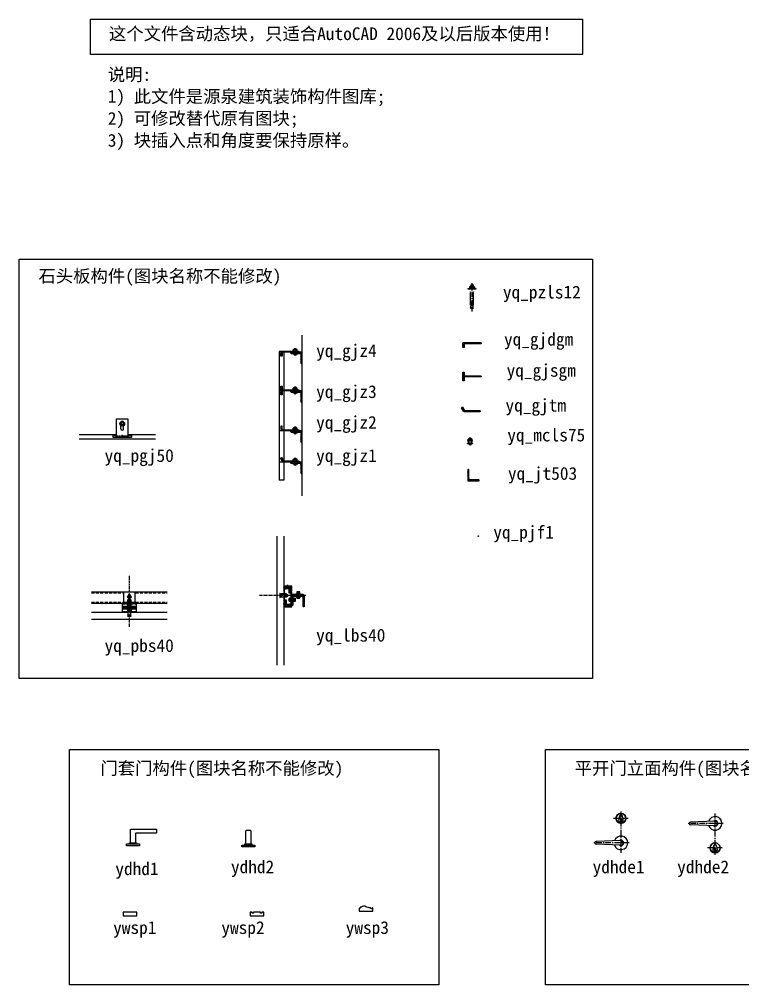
# Model space of a CAD drawing. Header units: millimetres. Extents: x 1411 to 7816, y -1910 to 2340.
# Drawn here: x 1411 to 4594, y -1910 to 2340 of the extents above; entities that cross this region are included whole.
import ezdxf

# ---------------------------------------------------------------- set-up
doc = ezdxf.new("R2010")
doc.units = ezdxf.units.MM
doc.set_wipeout_variables(frame=1)
for name, pattern in [('ACAD_ISO02W100', [15, 12, -3]), ('CENTER', [2, 1.25, -0.25, 0.25, -0.25]), ('DASHDOT', [25.4, 12.7, -6.35, 0, -6.35]), ('HIDDEN', [9.525, 6.35, -3.175])]:
    doc.linetypes.add(name, pattern=pattern)
doc.styles.get("Standard").update_dxf_attribs({"font": ''})
doc.styles.get('Standard').set_extended_font_data('SimSun')
pattern_1 = [(135, (-2574.4564, -485.2874), (-3.535534, -3.535534), []), (135, (-2574.4564, -482.9304), (-3.535534, -3.535534), [])]

# ---------------------------------------------------------------- blocks, each defined once
blk = doc.blocks.new('yq_pzls12')
for p, q in [((-10.3, 11.1), (-10.3, 3.4)), ((-10.3, 3.4), (10.3, 3.4)), ((-7.7, 12), (7.7, 12)), ((-5.1, 18.8), (-4.3, 19.6)), ((-5.1, 18.8), (5.1, 18.8)), ((-5.1, 18.8), (-5.1, 12)), ((-5.1, 11.1), (-5.1, 3.4)), ((-4.4, 19.6), (-4.4, 19.6)), ((-4.4, 18.8), (-4.4, 12)), ((-4.3, 19.6), (4.3, 19.6)), ((0, 12), (5.1, 12)), ((5.1, 18.8), (4.3, 19.6)), ((4.4, 19.6), (4.4, 19.6)), ((4.4, 18.8), (4.4, 12)), ((5.1, 18.8), (5.1, 12)), ((5.1, 11.1), (5.1, 3.4)), ((10.3, 11.1), (10.3, 3.4))]:
    blk.add_line(p, q)
at = {"linetype": 'CENTER', "ltscale": 19.027854}
blk.add_line((0, 27.4), (0, -97.7), dxfattribs=at)
at = {"linetype": 'ACAD_ISO02W100', "ltscale": 0.001}
for p, q in [((-6.1, -69.3), (-6.1, -10)), ((5.9, -69.3), (5.9, -10)), ((-6.1, -84.3), (-4.1, -69.3)), ((-6.1, -69.3), (-0.6, -69.3)), ((-6.1, -69.3), (-4.1, -69.3)), ((5.9, -84.3), (-6.1, -84.3)), ((-0.6, -69.3), (-1.3, -54.3)), ((0.4, -69.3), (1.2, -54.3)), ((0.4, -69.3), (5.9, -69.3)), ((5.9, -84.3), (3.9, -69.3)), ((3.9, -69.3), (5.9, -69.3))]:
    blk.add_line(p, q, dxfattribs=at)
blk.add_lwpolyline([(17.1, 3.4), (17.1, 0), (-17.1, 0), (-17.1, 3.4)], close=True)
for centre, radius, start, end in [((-7.7, 7.8), 4.19, 52.1211, 127.8789), ((0, -3.4), 15.4, 70.5288, 109.4712), ((7.7, 7.8), 4.19, 52.1211, 127.8789)]:
    blk.add_arc(centre, radius, start, end)
blk.add_arc((-0.1, -53.4), 1.49, 325.4391, 214.5609, dxfattribs=at)
blk = doc.blocks.new('yq_mcls75')
for p, q in [((-11, 1.8), (11, 1.8)), ((-11, 1.8), (-11, 0)), ((11, 0), (-11, 0)), ((-8.8, 2.9), (-8.8, 7.6)), ((-6.6, 8.8), (6.6, 8.8)), ((-3.7, 12), (-4.4, 11.3)), ((-4.4, 11.3), (-4.4, 8.8)), ((4.4, 11.3), (-4.4, 11.3)), ((-4.4, 2.9), (-4.4, 7.6)), ((3.7, 12), (-3.7, 12)), ((-3.7, 8.8), (-3.7, 11.3)), ((4.4, 11.3), (3.7, 12)), ((3.7, 8.8), (3.7, 11.3)), ((4.4, 8.8), (4.4, 11.3)), ((4.4, 2.9), (4.4, 7.6)), ((8.8, 2.9), (8.8, 7.6)), ((11, 0), (11, 1.8)), ((-11, -10.8), (-11, -9)), ((11, -9), (-11, -9)), ((-11, -10.8), (11, -10.8)), ((-6.5, -4), (-6.5, -9)), ((6.5, -4), (6.5, -9)), ((11, -9), (11, -10.8))]:
    blk.add_line(p, q)
for centre, radius, start, end in [((-6.6, 6.1), 2.65, 33.8891, 146.1109), ((-6.6, 6.1), 2.65, 33.8891, 146.1109), ((-6.6, 4.4), 2.65, 213.8891, 326.1109), ((-6.6, 4.4), 2.65, 213.8891, 326.1109), ((0, 0), 8.84, 60.1576, 119.8424), ((0, 10.6), 8.84, 240.1576, 299.8424), ((6.6, 6.1), 2.65, 33.8891, 146.1109), ((6.6, 6.1), 2.65, 33.8891, 146.1109), ((6.6, 4.4), 2.65, 213.8891, 326.1109), ((6.6, 4.4), 2.65, 213.8891, 326.1109), ((0, -10.8), 6.16, 180, 0)]:
    blk.add_arc(centre, radius, start, end)
blk = doc.blocks.new('yq_jt503')
h = blk.add_hatch()
h.set_pattern_fill('金属', color=8, scale=2)
h.set_pattern_definition([(45, (-2145.3354, -2455.688), (-3.535534, 3.535534), []), (45, (-2142.9784, -2455.688), (-3.535534, 3.535534), [])])
edge = h.paths.add_edge_path()
edge.add_line((0, 0), (50, 0))
edge.add_line((50, 0), (50, 1.7))
edge.add_arc((46.7, 1.7), 3.33, 0, 90)
edge.add_line((46.7, 5), (10.5, 5))
edge.add_arc((10.5, 10.5), 5.5, 180, 270, ccw=False)
edge.add_line((5, 10.5), (5, 46.7))
edge.add_arc((1.7, 46.7), 3.33, 0, 90)
edge.add_line((1.7, 50), (0, 50))
edge.add_line((0, 50), (0, 0))
blk.add_lwpolyline([(0, 0), (50, 0), (50, 1.7, 0.414214), (46.7, 5), (10.5, 5, -0.414214), (5, 10.5), (5, 46.7, 0.414214), (1.7, 50), (0, 50)], format="xyb", close=True)
blk = doc.blocks.new('yq_gjtm')
for p, q in [((5.2, 17.7), (10.4, 20.7)), ((13.7, 3), (5.2, 17.7)), ((6.5, 17.3), (10, 19.3)), ((16.5, 0), (6.5, 17.3)), ((10, 19.3), (18.8, 4)), ((10.4, 20.7), (18.9, 6)), ((14.5, 3.5), (13.7, 3)), ((88, 0), (16.5, 0)), ((18, 5.5), (18.9, 6)), ((88, 4), (18.8, 4)), ((88, 4), (88, 0))]:
    blk.add_line(p, q)
blk = doc.blocks.new('yq_gjz1')
for name, p in [('yq_gjtm', (0, 0)), ('yq_mcls75', (70.5, 4))]:
    blk.add_blockref(name, p)
at = {"rotation": 180}
blk.add_blockref('yq_jt503', (100, 0), dxfattribs=at)
blk = doc.blocks.new('yq_gjdgm')
for p, q in [((88, 0), (8, 0)), ((8, -4), (8, 0)), ((88, 0), (88, -4)), ((7, -21), (7, -6)), ((8, -6), (7, -6)), ((13, -21), (7, -21)), ((8, -20), (8, -4)), ((12, -20), (8, -20)), ((12, -20), (12, -4)), ((88, -4), (12, -4)), ((13, -6), (12, -6)), ((13, -6), (13, -21))]:
    blk.add_line(p, q)
blk = doc.blocks.new('yq_gjz2')
at = {"xscale": -1, "rotation": 180}
blk.add_blockref('yq_gjdgm', (0, 0), dxfattribs=at)
at = {"rotation": 180}
blk.add_blockref('yq_jt503', (100, 0), dxfattribs=at)
blk.add_blockref('yq_mcls75', (70.5, 4))
blk = doc.blocks.new('yq_gjsgm')
for p, q in [((7, 2), (7, 19)), ((7, 19), (13, 19)), ((8, 2), (7, 2)), ((8, -2), (8, 18)), ((8, 18), (12, 18)), ((12, 18), (12, 2)), ((88, 2), (12, 2)), ((13, 19), (13, 2)), ((88, 2), (88, -2)), ((7, -19), (7, -4)), ((8, -4), (7, -4)), ((13, -19), (7, -19)), ((88, -2), (8, -2)), ((8, -18), (8, -2)), ((12, -18), (8, -18)), ((12, -18), (12, -2)), ((13, -4), (12, -4)), ((13, -4), (13, -19))]:
    blk.add_line(p, q)
blk = doc.blocks.new('yq_gjz3')
for name, p in [('yq_gjsgm', (0, 0)), ('yq_mcls75', (70.5, 2))]:
    blk.add_blockref(name, p)
at = {"rotation": 180}
blk.add_blockref('yq_jt503', (100, -2), dxfattribs=at)
blk = doc.blocks.new('yq_gjz4')
for name, p in [('yq_gjdgm', (0, 0)), ('yq_mcls75', (70.5, 0))]:
    blk.add_blockref(name, p)
at = {"rotation": 180}
blk.add_blockref('yq_jt503', (100, -4), dxfattribs=at)
blk = doc.blocks.new('yq_pgj50')
blk.add_wipeout([(25, 14.5), (40, 14.5), (40, 6.5), (-40, 6.5), (-40, 14.5), (-25, 14.5), (-25, 88), (25, 88)])
for p, q in [((-25, 8), (-25, 88)), ((-25, 88), (25, 88)), ((25, 88), (25, 8)), ((-6, 71.8), (-6, 72)), ((-6, 44), (-6, 61.4)), ((6, 71.8), (6, 72)), ((6, 44), (6, 61.4)), ((-2, 8), (-25, 8)), ((-2, 8), (-2, 13)), ((2, 13), (25, 13)), ((2, 8), (2, 13)), ((25, 8), (2, 8))]:
    blk.add_line(p, q)
at = {"linetype": 'HIDDEN'}
blk.add_line((-25, 13), (-2, 13), dxfattribs=at)
blk.add_lwpolyline([(0, 75.3), (-7.5, 71), (-7.5, 62.3), (0, 58), (7.5, 62.3), (7.5, 71)], close=True)
blk.add_lwpolyline([(25, 14.5), (40, 14.5), (40, 6.5), (-40, 6.5), (-40, 14.5), (-25, 14.5)])
for radius in [10.1, 7.5, 5]:
    blk.add_circle((0, 66.6), radius)
for centre, radius, start, end in [((0, 72), 6, 0, 180), ((0, 44), 6, 180, 0), ((0, 13), 2, 0, 180)]:
    blk.add_arc(centre, radius, start, end)
blk = doc.blocks.new('BLK130224122797')
for p, q in [((-2, 3.5), (-6.3, 3.5)), ((1.1, -4), (0.1, 4)), ((0.5, 3.3), (1.6, 3.3)), ((2.8, -4), (1.8, 4)), ((2.2, 3.3), (3.3, 3.3)), ((4.5, -4), (3.5, 4)), ((3.8, 3.3), (4.9, 3.3)), ((6.1, -4), (5.1, 4)), ((5.5, 3.3), (6.6, 3.3)), ((7.8, -4), (6.8, 4)), ((7.2, 3.3), (8.3, 3.3)), ((9, -0.3), (8.5, 4)), ((12.8, 1.7), (11, -0.4)), ((12.8, 0.4), (11, -1.7)), ((19, 3.5), (13.5, 3.5)), ((-2, -3.5), (-6.3, -3.5)), ((0, -3.3), (0.8, -3.3)), ((1.3, -3.3), (2.4, -3.3)), ((3, -3.3), (4.1, -3.3)), ((4.7, -3.3), (5.8, -3.3)), ((6.3, -3.3), (7.4, -3.3)), ((8, -3.3), (9.1, -3.3)), ((19, -3.5), (13.5, -3.5))]:
    blk.add_line(p, q)
blk.add_lwpolyline([(-6.3, -6.9, -0.185806), (-7, -5.2), (-7, 5.2, -0.185806), (-6.3, 6.9), (-2, 6.9), (-2, -6.9)], format="xyb", close=True)
for points in [[(-7, 5.2, 0.185806), (-6.3, 3.5, 0.19245), (-6.3, -3.5, 0.185806), (-7, -5.2)], [(19.6, 4.4), (19.6, -5.2, -0.185806), (19, -6.9), (13.5, -6.9, -0.185806), (12.8, -5.2), (12.8, 5.2, -0.185806), (13.5, 6.9), (19, 6.9, -0.185806), (19.6, 5.2), (19.6, 4.4)], [(12.8, 5.2, 0.185806), (13.5, 3.5, 0.19245), (13.5, -3.5, 0.185806), (12.8, -5.2)], [(19.6, 5.2, -0.185806), (19, 3.5, -0.19245), (19, -3.5, -0.185806), (19.6, -5.2)]]:
    blk.add_lwpolyline(points, format="xyb")
for points in [[(-2, 10), (0, 10), (0, -10), (-2, -10)], [(2.4, -3.3), (1.6, 3.3), (1.8, 4), (2.2, 3.3), (3, -3.3), (2.8, -4)], [(4.1, -3.3), (3.3, 3.3), (3.5, 4), (3.8, 3.3), (4.7, -3.3), (4.5, -4)], [(5.8, -3.3), (4.9, 3.3), (5.1, 4), (5.5, 3.3), (6.3, -3.3), (6.1, -4)], [(7.4, -3.3), (6.6, 3.3), (6.8, 4), (7.2, 3.3), (8, -3.3), (7.8, -4)], [(11, 10), (9, 10), (9, -10), (11, -10)], [(11, 6.4), (12.8, 6.4), (12.8, -6.4), (11, -6.4)]]:
    blk.add_lwpolyline(points, close=True)
for points in [[(0, 3.5), (0.1, 4), (0.5, 3.3), (1.3, -3.3), (1.1, -4), (0.8, -3.3), (0, 2.9)], [(9, -2.6), (8.3, 3.3), (8.5, 4), (8.8, 3.3), (9, 2)]]:
    blk.add_lwpolyline(points)
blk = doc.blocks.new('BLK130224256967')
for p, q in [((4, 4.2), (-1.1, 4.2)), ((4, 2.9), (-1.1, 2.9)), ((4, 6.7), (0, 6.7)), ((4, 6.7), (15.9, 6.7)), ((14.9, 5.7), (4, 5.7)), ((14.9, 5.7), (14.9, -5.7)), ((15.2, 4.3), (14.9, 4.3)), ((16.5, 3.3), (14.9, 2.5)), ((15.2, 4.3), (20.5, 6.9)), ((15.9, 5.7), (21.5, 8.5)), ((15.9, 6.7), (15.9, 5.7)), ((16.5, 2.5), (16.8, 2.9)), ((18.4, 2.5), (20.4, 5)), ((20.5, 6.9), (20.5, -6.9)), ((21.5, 8.5), (21.5, -8.5)), ((4, -2.9), (-1.1, -2.9)), ((4, -4.2), (-1.1, -4.2)), ((4, -6.7), (0, -6.7)), ((14.9, -5.7), (4, -5.7)), ((15.9, -6.7), (4, -6.7)), ((16.5, -3.3), (14.9, -2.5)), ((14.9, -4.1), (20.5, -6.9)), ((21.5, -8.5), (15.9, -5.7)), ((15.9, -5.7), (15.9, -6.7)), ((16.5, -2.5), (16.8, -2.9)), ((18.4, -2.5), (20.4, -5))]:
    blk.add_line(p, q)
for points in [[(-11.9, -2.9), (-10.6, -4.2), (-10.6, 4.2), (-11.9, 2.9)], [(-1.2, 8.9), (-1.2, -8.9), (0, -8.9), (0, 8.9)]]:
    blk.add_lwpolyline(points, close=True)
for points in [[(-8.2, 2.9), (-11.9, 2.9)], [(-8.2, 4.2), (-10.6, 4.2)], [(-8.2, -5.7), (-8.2, 5.7)], [(-1.1, -5.7), (-1.1, 5.7)], [(-8.2, -2.9), (-11.9, -2.9)], [(-8.2, -4.2), (-10.6, -4.2)]]:
    blk.add_lwpolyline(points)
for points in [[(-7.1, 3.8, -0.587695), (-7.1, 7.6), (-2.3, 7.6, -0.587695), (-2.3, 3.8), (-7.1, 3.8, 0.293848), (-7.1, -3.8)], [(-2.3, 3.8, -0.293848), (-2.3, -3.8), (-7.1, -3.8, 0.587695), (-7.1, -7.6), (-2.3, -7.6, 0.587695), (-2.3, -3.8)]]:
    blk.add_lwpolyline(points, format="xyb")
for centre, radius, start, end in [((19.6, 0), 3.96, 140.4196, 219.5804), ((16.6, 3.1), 0.264, 320.4196, 116.3735), ((21.5, 0), 3.96, 141.4948, 218.5052), ((19.7, 5.5), 0.871, 321.4948, 116.3735), ((16.6, -3.1), 0.264, 243.6265, 39.5804), ((19.7, -5.5), 0.871, 243.6265, 38.5052)]:
    blk.add_arc(centre, radius, start, end)
blk = doc.blocks.new('WO2BEQRL')
at = {"linetype": 'DASHDOT'}
for p, q in [((-8.2, 0), (8.2, 0)), ((0, -9), (0, 9))]:
    blk.add_line(p, q, dxfattribs=at)
for p, q in [((0, 6), (-5.2, 3)), ((-5.2, 3), (-5.2, -3)), ((0, 6), (5.2, 3)), ((5.2, 3), (5.2, -3)), ((0, -6), (-5.2, -3)), ((0, -6), (5.2, -3))]:
    blk.add_line(p, q)
for radius in [5.2, 2.55]:
    blk.add_circle((0, 0), radius)
blk.add_arc((0, 0), 3, 260, 180)
blk = doc.blocks.new('yq_pbs40')
blk.add_wipeout([(6.7, -11.9), (5.7, -11.9), (8.5, -17.5), (-8.5, -17.5), (-5.7, -11.9), (-6.7, -11.9), (-6.7, 0), (-30, 0), (-30, 40), (-25, 40), (-25, 90), (25, 90), (25, 40), (30, 40), (30, 0), (6.7, 0)])
at = {"ltscale": 0.03}
for p, q in [((-25, 90), (25, 90)), ((-25, 90), (-25, 40)), ((25, 90), (25, 40)), ((-25, 45), (25, 45)), ((-25, 40), (25, 40))]:
    blk.add_line(p, q, dxfattribs=at)
for p, q in [((-30, 0), (-30, 40)), ((30, 40), (-30, 40)), ((30, 0), (-30, 0)), ((30, 40), (30, 0))]:
    blk.add_line(p, q)
at = {"color": 8, "linetype": 'HIDDEN', "ltscale": 0.737507}
for p, q in [((30, 36), (-30, 36)), ((-30, 4), (30, 4))]:
    blk.add_line(p, q, dxfattribs=at)
at = {"color": 8, "ltscale": 0.737507}
for p, q in [((30, 26), (-30, 26)), ((30, 20), (-30, 20)), ((30, 14), (-30, 14))]:
    blk.add_line(p, q, dxfattribs=at)
blk.add_lwpolyline([(4, 76.6, 1), (-4, 76.6), (-4, 60.6, 1), (4, 60.6), (4, 76.6)], format="xyb")
blk.add_circle((0, 68.6), 7.56)
at = {"rotation": 90}
blk.add_blockref('BLK130224122797', (0, 36), dxfattribs=at)
at = {"extrusion": (0, 0, -1), "zscale": -1}
blk.add_blockref('WO2BEQRL', (0, 68.6), dxfattribs=at)
at = {"xscale": -1, "rotation": 90}
blk.add_blockref('BLK130224256967', (0, 4), dxfattribs=at)
blk = doc.blocks.new('BLK130224748400')
for p, q in [((-2.2, 0), (-2.2, -0.5)), ((-1.6, 0.9), (-1.6, 3)), ((1.6, 0.9), (1.6, 3)), ((-2.6, -0.7), (2.6, -0.1)), ((-2.6, -1.8), (2.6, -1.2)), ((-2.6, -2.9), (2.6, -2.3)), ((-2.6, -4), (2.6, -3.4)), ((-2.6, -5.1), (2.6, -4.5)), ((-2.2, -0.9), (-2.2, -1.6)), ((-2.2, -2), (-2.2, -2.7)), ((-2.2, -3.1), (-2.2, -3.8)), ((-2.2, -4.2), (-2.2, -4.9)), ((-2.2, -5.3), (-2.2, -6)), ((-0.2, -5.9), (2.6, -5.6)), ((2.2, -0.3), (2.2, -1.1)), ((2.2, -1.4), (2.2, -2.2)), ((2.2, -2.5), (2.2, -3.3)), ((2.2, -3.6), (2.2, -4.4)), ((2.2, -4.7), (2.2, -5.5))]:
    blk.add_line(p, q)
for points in [[(4.7, 0.9), (4.7, 0), (-4.7, 0), (-4.7, 0.9)], [(-2.2, -1.6), (2.2, -1.1), (2.6, -1.2), (2.2, -1.4), (-2.2, -2), (-2.6, -1.8)], [(-2.2, -2.7), (2.2, -2.2), (2.6, -2.3), (2.2, -2.5), (-2.2, -3.1), (-2.6, -2.9)], [(-2.2, -3.8), (2.2, -3.3), (2.6, -3.4), (2.2, -3.6), (-2.2, -4.2), (-2.6, -4)], [(-2.2, -4.9), (2.2, -4.4), (2.6, -4.5), (2.2, -4.7), (-2.2, -5.3), (-2.6, -5.1)]]:
    blk.add_lwpolyline(points, close=True)
blk.add_lwpolyline([(-3.3, 3, -0.185806), (-2.4, 3.3), (2.4, 3.3, -0.185806), (3.3, 3), (3.3, 0.9), (-3.3, 0.9)], format="xyb", close=True)
for points in [[(2.3, 0), (2.6, -0.1), (2.2, -0.3), (-2.2, -0.9), (-2.6, -0.7), (-2.2, -0.5), (1.9, 0)], [(-1.7, -5.9), (2.2, -5.5), (2.6, -5.6), (2.2, -5.8), (1.3, -5.9)]]:
    blk.add_lwpolyline(points)
blk.add_lwpolyline([(2.4, 3.3, 0.185806), (1.6, 3, 0.19245), (-1.6, 3, 0.185806), (-2.4, 3.3)], format="xyb")
blk = doc.blocks.new('BLK130502978810')
for p, q in [((4, 9.5), (-4, 8.5)), ((4, 7.8), (-4, 6.8)), ((4, 6.1), (-4, 5.1)), ((4, 4.5), (-4, 3.5)), ((4, 2.8), (-4, 1.8)), ((4, 1.1), (-4, 0.1)), ((-3.5, 20), (-3.5, 14.5)), ((-3.3, 8.8), (-3.3, 9.9)), ((-3.3, 7.2), (-3.3, 8.3)), ((-3.3, 5.5), (-3.3, 6.6)), ((-3.3, 3.8), (-3.3, 4.9)), ((-3.3, 2.2), (-3.3, 3.3)), ((-3.3, 0.5), (-3.3, 1.6)), ((-1.7, 13.8), (0.4, 12)), ((-0.4, 13.8), (1.7, 12)), ((3.3, 9.7), (3.3, 10)), ((3.3, 8), (3.3, 9.1)), ((3.3, 6.3), (3.3, 7.4)), ((3.3, 4.7), (3.3, 5.8)), ((3.3, 3), (3.3, 4.1)), ((3.3, 1.3), (3.3, 2.4)), ((3.3, 0), (3.3, 0.8)), ((3.5, 20), (3.5, 14.5)), ((-3.5, -2), (-3.5, -6.3)), ((3.5, -2), (3.5, -6.3))]:
    blk.add_line(p, q)
for points in [[(-10, 12), (-10, 10), (10, 10), (10, 12)], [(-10, -2), (-10, 0), (10, 0), (10, -2)], [(-6.4, 12), (-6.4, 13.8), (6.4, 13.8), (6.4, 12)], [(3.3, 9.1), (-3.3, 8.3), (-4, 8.5), (-3.3, 8.8), (3.3, 9.7), (4, 9.5)], [(3.3, 7.4), (-3.3, 6.6), (-4, 6.8), (-3.3, 7.2), (3.3, 8), (4, 7.8)], [(3.3, 5.8), (-3.3, 4.9), (-4, 5.1), (-3.3, 5.5), (3.3, 6.3), (4, 6.1)], [(3.3, 4.1), (-3.3, 3.3), (-4, 3.5), (-3.3, 3.8), (3.3, 4.7), (4, 4.5)], [(3.3, 2.4), (-3.3, 1.6), (-4, 1.8), (-3.3, 2.2), (3.3, 3), (4, 2.8)]]:
    blk.add_lwpolyline(points, close=True)
for points in [[(-4.4, 20.6), (5.2, 20.6, -0.185806), (6.9, 20), (6.9, 14.5, -0.185806), (5.2, 13.8), (-5.2, 13.8, -0.185806), (-6.9, 14.5), (-6.9, 20, -0.185806), (-5.2, 20.6), (-4.4, 20.6)], [(-5.2, 20.6, -0.185806), (-3.5, 20, -0.19245), (3.5, 20, -0.185806), (5.2, 20.6)], [(-5.2, 13.8, 0.185806), (-3.5, 14.5, 0.19245), (3.5, 14.5, 0.185806), (5.2, 13.8)], [(-5.2, -7, 0.185806), (-3.5, -6.3, 0.19245), (3.5, -6.3, 0.185806), (5.2, -7)]]:
    blk.add_lwpolyline(points, format="xyb")
blk.add_lwpolyline([(-3.5, 0), (-4, 0.1), (-3.3, 0.5), (3.3, 1.3), (4, 1.1), (3.3, 0.8), (-2.9, 0)])
blk.add_lwpolyline([(6.9, -6.3, -0.185806), (5.2, -7), (-5.2, -7, -0.185806), (-6.9, -6.3), (-6.9, -2), (6.9, -2)], format="xyb", close=True)
blk = doc.blocks.new('yq_lbs40')
h = blk.add_hatch()
h.set_pattern_fill('金属', color=8, scale=2, angle=90)
h.set_pattern_definition(pattern_1)
edge = h.paths.add_edge_path()
edge.add_line((0, -24.7), (8, -24.7))
edge.add_line((8, -24.7), (8, -43.7))
edge.add_line((8, -43.7), (29, -43.7))
edge.add_line((29, -43.7), (29, -38.6))
edge.add_line((29, -38.6), (25, -38.6))
edge.add_line((25, -38.6), (25, -39.7))
edge.add_line((25, -39.7), (12, -39.7))
edge.add_line((12, -39.7), (12, -20.7))
edge.add_line((12, -20.7), (4, -20.7))
edge.add_line((4, -20.7), (4, 36.3))
edge.add_line((4, 36.3), (31, 36.3))
edge.add_line((31, 36.3), (31, 24.3))
edge.add_arc((31, 22.3), 2, 90, 270)
edge.add_line((31, 20.3), (35, 20.3))
edge.add_line((35, 20.3), (35, 40.3))
edge.add_line((35, 40.3), (0, 40.3))
edge.add_line((0, 40.3), (0, -24.7))
h = blk.add_hatch()
h.set_pattern_fill('金属', color=8, scale=2, angle=90)
h.set_pattern_definition(pattern_1)
edge = h.paths.add_edge_path()
edge.add_line((35, 15.3), (27, 15.3))
edge.add_line((27, 15.3), (27, 34.3))
edge.add_line((27, 34.3), (6, 34.3))
edge.add_line((6, 34.3), (6, 29.3))
edge.add_line((6, 29.3), (10, 29.3))
edge.add_line((10, 29.3), (10, 30.3))
edge.add_line((10, 30.3), (23, 30.3))
edge.add_line((23, 30.3), (23, 11.3))
edge.add_line((23, 11.3), (31, 11.3))
edge.add_line((31, 11.3), (31, -45.7))
edge.add_line((31, -45.7), (4, -45.7))
edge.add_line((4, -45.7), (4, -33.7))
edge.add_arc((4, -31.7), 2, 270, 450)
edge.add_line((4, -29.7), (0, -29.7))
edge.add_line((0, -29.7), (0, -49.7))
edge.add_line((0, -49.7), (35, -49.7))
edge.add_line((35, -49.7), (35, 15.3))
for points in [[(0, -24.7), (8, -24.7), (8, -43.7), (29, -43.7), (29, -38.6), (25, -38.6), (25, -39.7), (12, -39.7), (12, -20.7), (4, -20.7), (4, 36.3), (31, 36.3), (31, 24.3, 1), (31, 20.3), (35, 20.3), (35, 40.3), (0, 40.3)], [(35, 15.3), (27, 15.3), (27, 34.3), (6, 34.3), (6, 29.3), (10, 29.3), (10, 30.3), (23, 30.3), (23, 11.3), (31, 11.3), (31, -45.7), (4, -45.7), (4, -33.7, 1), (4, -29.7), (0, -29.7), (0, -49.7), (35, -49.7)]]:
    blk.add_lwpolyline(points, format="xyb", close=True)
at = {"xscale": -1}
for name, p in [('BLK130224748400', (16.5, 40.3)), ('BLK130224256967', (4, 0))]:
    blk.add_blockref(name, p, dxfattribs=at)
for name, p, rotation in [('yq_jt503', (35, 5.3), 180.0000004142841), ('yq_jt503', (90, 0.3), 90.00000041428413), ('BLK130502978810', (63.8, -4.7), 4.142841270038389e-07)]:
    blk.add_blockref(name, p, dxfattribs=dict(at, rotation=rotation))
blk.add_blockref('BLK130224122797', (31, -19.5))
blk = doc.blocks.new('ydhd1')
blk.add_lwpolyline([(-10.8, 13.6), (-10.8, 70.3, -0.414214), (-7.8, 73.3), (100.7, 73.3, -0.414214), (103.7, 70.3), (103.7, 59, -0.414214), (100.7, 56), (13.8, 56, 0.414214), (10.8, 53), (10.8, 13.6)], format="xyb")
for points in [[(28, 0), (-28, 0), (-28, 8.6), (28, 8.6)], [(15.4, 8.6), (-15.4, 8.6), (-15.4, 13.6), (15.4, 13.6)]]:
    blk.add_lwpolyline(points, close=True)
blk = doc.blocks.new('ydhd2')
blk.add_lwpolyline([(-10.8, 13.6), (-10.8, 70.3, -0.414214), (-7.8, 73.3), (7.8, 73.3, -0.414214), (10.8, 70.3), (10.8, 13.6)], format="xyb")
for points in [[(28, 0), (-28, 0), (-28, 8.6), (28, 8.6)], [(15.4, 8.6), (-15.4, 8.6), (-15.4, 13.6), (15.4, 13.6)]]:
    blk.add_lwpolyline(points, close=True)
blk = doc.blocks.new('ywsp1')
at = {"lineweight": -3}
blk.add_lwpolyline([(-60, 15), (-60, 0), (0, 0), (0, 15)], close=True, dxfattribs=at)
blk = doc.blocks.new('ywsp2')
at = {"lineweight": -3}
blk.add_lwpolyline([(-60, 0), (0, 0), (0, 15), (-9, 15), (-9, 12), (-15, 12), (-15, 15), (-45, 15), (-45, 12), (-51, 12), (-51, 15), (-60, 15)], close=True, dxfattribs=at)
blk = doc.blocks.new('ywsp3')
at = {"lineweight": -3}
blk.add_lwpolyline([(-60, 12), (-60, 0), (0, 0), (0, 14), (-3, 14, -1), (-10, 14, -0.128551), (-31, 18.7, 0.3547), (-50, 17), (-55, 17, -0.414214), (-60, 12)], format="xyb", dxfattribs=at)
blk = doc.blocks.new('ydhde2')
at = {"color": 1, "linetype": 'CENTER', "ltscale": 20}
for p, q in [((0, -137.9), (0, 43.3)), ((36, 0), (-119, 0)), ((31.1, -108), (-32.8, -108))]:
    blk.add_line(p, q, dxfattribs=at)
for p, q in [((-0.9, 10), (-108.8, 5.5)), ((0, -10), (-108.8, -6.5)), ((-4.9, -97.1), (-8.8, -114.4)), ((-2.4, -110.8), (-2.4, -118.5)), ((2.4, -110.8), (2.4, -118.5)), ((5, -97.1), (8.8, -114.2))]:
    blk.add_line(p, q)
blk.add_lwpolyline([(-4.9, -97.1, -0.849644), (5, -97.1), (8.8, -114.2, -1.265233), (-8.8, -114.4)], format="xyb", close=True)
blk.add_lwpolyline([(-1.1, -110.3), (1.1, -110.3), (1.1, -119.1), (-1.1, -119.1)], close=True)
blk.add_circle((0, -108), 22)
for centre, radius, start, end in [((-108.8, -0.5), 6, 90, 270), ((-108.8, -0.5), 6, 90, 270), ((0, 0), 30, 197.6218, 162.9218), ((0, 0), 12, 234.5593, 126.031), ((0, 0), 10, 270, 95.2002), ((0, -108), 22, 90, 180), ((0, -108), 22, 90, 180), ((0, -108), 22, 180, 0), ((0, -108), 22, 180, 0), ((0, -97.9), 5, 9.2848, 170.6956), ((0, -110.8), 2.42, 0, 180), ((0, -118.5), 2.42, 180, 0), ((0, -108), 22, 0, 90), ((0, -108), 22, 0, 90)]:
    blk.add_arc(centre, radius, start, end)
blk = doc.blocks.new('ydhde1')
at = {"color": 1, "linetype": 'CENTER', "ltscale": 20}
for p, q in [((0, 137.9), (0, -43.3)), ((31.1, 108), (-32.8, 108)), ((36, 0), (-119, 0))]:
    blk.add_line(p, q, dxfattribs=at)
for p, q in [((-4.9, 118.9), (-8.8, 101.6)), ((-2.4, 105.2), (-2.4, 97.5)), ((2.4, 105.2), (2.4, 97.5)), ((5, 118.9), (8.8, 101.8)), ((0, 10), (-108.8, 6.5)), ((-0.9, -10), (-108.8, -5.5))]:
    blk.add_line(p, q)
blk.add_lwpolyline([(-4.9, 118.9, -0.849644), (5, 118.9), (8.8, 101.8, -1.265233), (-8.8, 101.6)], format="xyb", close=True)
blk.add_lwpolyline([(-1.1, 105.7), (1.1, 105.7), (1.1, 96.9), (-1.1, 96.9)], close=True)
blk.add_circle((0, 108), 22)
for centre, radius, start, end in [((0, 108), 22, 0, 180), ((0, 108), 22, 0, 180), ((0, 108), 22, 180, 270), ((0, 108), 22, 180, 270), ((0, 118.1), 5, 9.2848, 170.6956), ((0, 105.2), 2.42, 0, 180), ((0, 97.5), 2.42, 180, 0), ((0, 108), 22, 270, 0), ((0, 108), 22, 270, 0), ((-108.8, 0.5), 6, 90, 270), ((-108.8, 0.5), 6, 90, 270), ((0, 0), 30, 197.0782, 162.3782), ((0, 0), 12, 233.969, 125.4407), ((0, 0), 10, 264.7998, 90)]:
    blk.add_arc(centre, radius, start, end)
blk = doc.blocks.new('yq_pjf1')
h = blk.add_hatch()
h.set_pattern_fill('HONEY', color=256, scale=0.041667, style=0)
h.set_pattern_definition([(0, (-0.5, 0.79273), (0.1984375, 0.114568), [0.132292, -0.264583]), (120, (-0.5, 0.79273), (-0.1984375, 0.114568), [0.132292, -0.264583]), (60, (-0.5, 0.79273), (4e-10, 0.229136), [-0.264583, 0.132292])])
edge = h.paths.add_edge_path()
edge.add_ellipse((0, 1.6), major_axis=(0, -0.803), ratio=0.622512, start_angle=0, end_angle=360)
h = blk.add_hatch(color=256)
edge = h.paths.add_edge_path()
edge.add_ellipse((0, 1.6), major_axis=(0, -0.803), ratio=0.622512, start_angle=270, end_angle=450, ccw=False)
edge.add_line((-0.5, 1.5), (-0.5, 0))
edge.add_arc((0, -0.8), 0.982, 59.4005, 120.5995, ccw=False)
edge.add_line((0.5, 0), (0.5, 1.6))
for p, q in [((-0.5, 0), (-0.5, 1.6)), ((0.5, 0), (0.5, 1.6))]:
    blk.add_line(p, q)
blk.add_arc((0, -0.8), 0.982, 59.4005, 120.5995)
blk.add_ellipse((0, 1.6), major_axis=(0, -0.803), ratio=0.622512)

msp = doc.modelspace()

# ---------------------------------------------------------------- linework, layer by layer
at = {"color": 4}
for p, q in [((2654.5, 949.2), (2654.5, 242.6)), ((2554.5, 877.7), (2554.5, 310.2)), ((2574.5, 877.7), (2554.5, 877.7)), ((2574.5, 877.7), (2574.5, 310.2)), ((2574.5, 705.7), (2554.5, 705.7)), ((1674.1, 512.6), (2010, 512.6)), ((2574.5, 527.7), (2554.5, 527.7)), ((1674.1, 492.6), (2010, 492.6)), ((2574.5, 390.3), (2554.5, 390.3)), ((2574.5, 310.2), (2554.5, 310.2)), ((2544.5, 64.5), (2544.5, -503)), ((2574.5, 64.5), (2574.5, -503)), ((1728.4, -180.6), (2061.2, -180.6)), ((1728.4, -230.6), (2061.2, -230.6)), ((1728.4, -270.6), (2061.2, -270.6)), ((1728.4, -300.6), (2061.2, -300.6))]:
    msp.add_line(p, q, dxfattribs=at)
at = {"color": 1, "linetype": 'CENTER', "ltscale": 10.598764}
for p, q in [((1894.8, -109.7), (1894.8, -338)), ((2671.5, -196.5), (2464.6, -196.5))]:
    msp.add_line(p, q, dxfattribs=at)
at = {"color": 4, "linetype": 'HIDDEN', "ltscale": 2.038036}
for p, q in [((1728.4, -185.6), (2061.2, -185.6)), ((1728.4, -225.6), (2061.2, -225.6))]:
    msp.add_line(p, q, dxfattribs=at)
for points in [[(1724.6, 2339.6), (3889.4, 2339.6), (3889.4, 2184.6), (1724.6, 2184.6)], [(1631.3, -874.5), (3257.1, -874.5), (3257.1, -1910), (1631.3, -1910)], [(3727.2, -874.5), (5353, -874.5), (5353, -1910), (3727.2, -1910)]]:
    msp.add_lwpolyline(points, close=True)

# ---------------------------------------------------------------- block references
for name, p in [('yq_pzls12', (3403, 1151.3)), ('yq_gjdgm', (3355.2, 915.7)), ('yq_gjz4', (2554.5, 877.7)), ('yq_gjsgm', (3355.2, 767.4)), ('yq_gjz3', (2554.5, 705.7)), ('yq_gjtm', (3351.3, 612.3)), ('yq_gjz2', (2554.5, 527.7)), ('yq_mcls75', (3394.6, 483.1)), ('yq_gjz1', (2554.5, 390.3)), ('yq_jt503', (3384.4, 308)), ('yq_pjf1', (3431.1, 63)), ('yq_lbs40', (2574.5, -196.5)), ('ydhde1', (4058.6, -1285.9)), ('ydhde2', (4473, -1200)), ('ydhd1', (1910.9, -1298.9)), ('ydhd2', (2418.6, -1303.8)), ('ywsp3', (2966.6, -1585.9)), ('ywsp1', (1927.4, -1606.5)), ('ywsp2', (2487, -1606.5))]:
    msp.add_blockref(name, p)

# ---------------------------------------------------------------- texts
at = {"color": 6}
for s, p in [('这个文件含动态块，只适合AutoCAD 2006及以后版本使用！', (1805.2, 2248.3)), ('说明:', (1799.9, 2068.7)), ('1) 此文件是源泉建筑装饰构件图库;', (1799.9, 1972.2)), ('2) 可修改替代原有图块;', (1799.9, 1875.5)), ('3) 块插入点和角度要保持原样。', (1799.9, 1778.9)), ('石头板构件(图块名称不能修改)', (1494.7, 1181.5)), ('yq_pzls12', (3539, 1110.9)), ('yq_gjdgm', (3543.9, 903.3)), ('yq_gjz4', (2717, 852.6)), ('yq_gjsgm', (3555.3, 766.4)), ('yq_gjz3', (2717, 672.6)), ('yq_gjtm', (3550.4, 612.7)), ('yq_gjz2', (2717, 537.2)), ('yq_mcls75', (3558.4, 481.7)), ('yq_pgj50', (1785.9, 391.2)), ('yq_gjz1', (2717, 391.2)), ('yq_jt503', (3561.1, 312.7)), ('yq_pjf1', (3496.7, 54.1)), ('yq_lbs40', (2717, -399.5)), ('yq_pbs40', (1785.9, -445.2)), ('门套门构件(图块名称不能修改)', (1767.4, -985.1)), ('平开门立面构件(图块名称不能修改)', (3854.9, -985.1)), ('ydhd1', (1833.2, -1427.7)), ('ydhd2', (2342, -1419.3)), ('ydhde1', (3933.8, -1419.3)), ('ydhde2', (4305.9, -1419.3)), ('ywsp1', (1823.5, -1686.6)), ('ywsp2', (2299.9, -1686.6)), ('ywsp3', (2847.1, -1686.6))]:
    msp.add_text(s, height=56, dxfattribs=at).set_placement(p)

# ---------------------------------------------------------------- next in the draw order: block references
for name, p in [('yq_pgj50', (1863.7, 492.6)), ('yq_pbs40', (1894.8, -270.6))]:
    msp.add_blockref(name, p)

# ---------------------------------------------------------------- next in the draw order: linework, layer by layer
msp.add_lwpolyline([(1410.7, 1284.4), (3933, 1284.4), (3933, -561.8), (1410.7, -561.8)], close=True)

doc.saveas('drawing.dxf')
